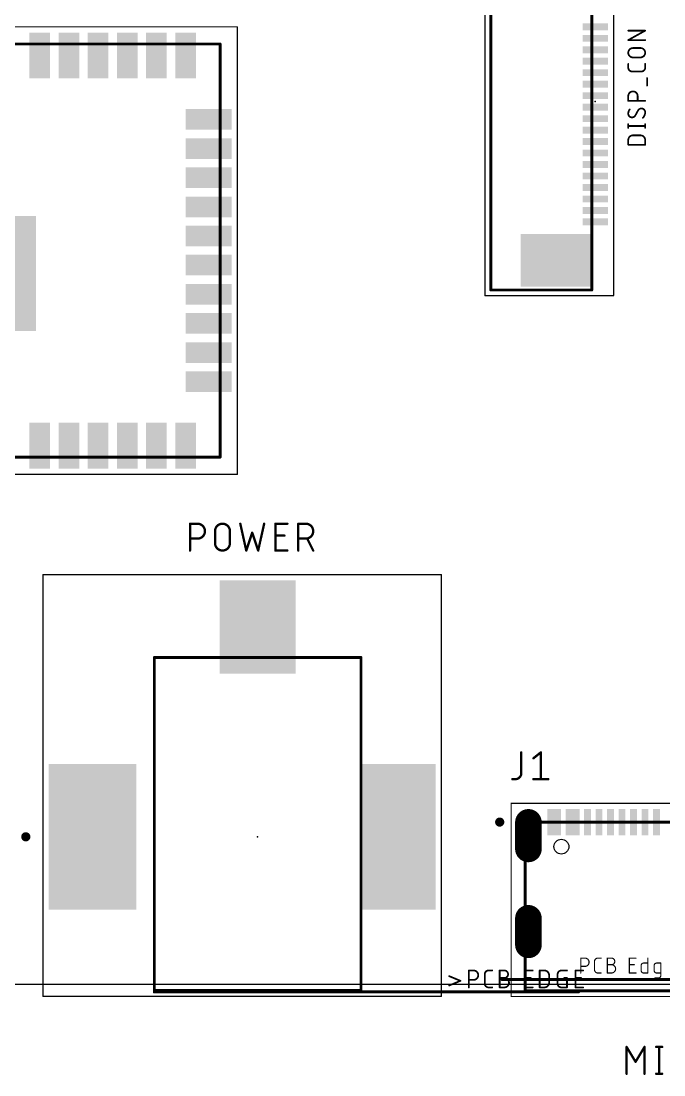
# Model space of a CAD drawing. Extents: x -68 to 70, y -45 to 46.
# Drawn here: x -49.41 to -21.43, y -42.02 to 3.9 of the extents above; entities that cross this region are included whole.
import ezdxf

# ---------------------------------------------------------------- set-up
doc = ezdxf.new("R2010")
doc.units = 0
for name, color, linetype in [('1', 12, 'CONTINUOUS'), ('17', 110, 'CONTINUOUS'), ('20', 31, 'CONTINUOUS'), ('21', 253, 'CONTINUOUS'), ('23', 53, 'CONTINUOUS'), ('25', 253, 'CONTINUOUS'), ('39', 12, 'CONTINUOUS'), ('51', 253, 'CONTINUOUS')]:
    doc.layers.add(name, color=color, linetype=linetype)

# ---------------------------------------------------------------- blocks, each defined once
blk = doc.blocks.new('RECT')
blk.add_solid([(-0.5, -0.5), (0.5, -0.5), (-0.5, 0.5), (0.5, 0.5)])
blk = doc.blocks.new('LONGP100')
at = {"const_width": 1}
blk.add_lwpolyline([(-0.5, 0), (0.5, 0)], dxfattribs=at)
at = {"const_width": 0.5}
for points in [[(-0.5, 0.25, 1), (-0.5, -0.25)], [(0.5, -0.25, 1), (0.5, 0.25)]]:
    blk.add_lwpolyline(points, format="xyb", dxfattribs=at)

msp = doc.modelspace()

# ---------------------------------------------------------------- linework, layer by layer
at = {"layer": '20'}
msp.add_line((-60.509, -38.054), (60.491, -38.054), dxfattribs=at)
msp.add_circle((-25.89, -32.07), 0.325, dxfattribs=at)
at = {"layer": '21'}
for points, const_width in [([(-47.3, -11), (-47.3, 11)], 0.001), ([(-44.8, 11), (-44.8, -11)], 0.001), ([(-28.966, 8.614), (-28.966, -7.816)], 0.127), ([(-40.75, 2.9), (-41.4, 2.9)], 0.127), ([(-40.75, 0.45), (-40.75, 2.9)], 0.127), ([(-28.966, -7.816), (-28.016, -7.816)], 0.127), ([(-44.8, -11), (-47.3, -11)], 0.001), ([(-40.75, -15.1), (-40.75, -12.65)], 0.127), ([(-41.4, -15.1), (-40.75, -15.1)], 0.127), ([(-43.615, -23.83), (-41.085, -23.83)], 0.127), ([(-43.615, -38.34), (-43.615, -23.83)], 0.127), ([(-37.145, -23.83), (-34.615, -23.83)], 0.127), ([(-34.615, -23.83), (-34.615, -28.145)], 0.127), ([(-27.47, -32.91), (-27.47, -34.55)], 0.127), ([(-34.615, -38.34), (-34.615, -35.135)], 0.127), ([(-27.47, -37.86), (-27.47, -37)], 0.127), ([(60.5, -38), (-60.5, -38)], 0.001), ([(-27.47, -37.86), (-18.53, -37.86)], 0.127), ([(-34.615, -38.34), (-43.615, -38.34)], 0.127)]:
    msp.add_lwpolyline(points, dxfattribs=dict(at, const_width=const_width))
for points, const_width in [([(-41.4, 2.9318, 1), (-41.4, 2.8683)], 0.0635), ([(-40.7182, 2.9, 1), (-40.7818, 2.9)], 0.0635), ([(-40.75, 2.8683, 1), (-40.75, 2.9318)], 0.0635), ([(-40.7818, 0.45, 1), (-40.7182, 0.45)], 0.0635), ([(-28.966, -7.7843, 1), (-28.966, -7.8478)], 0.0635), ([(-28.9977, -7.816, 1), (-28.9343, -7.816)], 0.0635), ([(-28.016, -7.8478, 1), (-28.016, -7.7843)], 0.0635), ([(-47.3003, -11, 1), (-47.2998, -11)], 0.0005), ([(-47.3, -10.9998, 1), (-47.3, -11.0002)], 0.0005), ([(-44.8003, -11, 1), (-44.7998, -11)], 0.0005), ([(-44.8, -11.0002, 1), (-44.8, -10.9998)], 0.0005), ([(-40.7182, -12.65, 1), (-40.7818, -12.65)], 0.0635), ([(-41.4, -15.0683, 1), (-41.4, -15.1318)], 0.0635), ([(-40.7818, -15.1, 1), (-40.7182, -15.1)], 0.0635), ([(-40.75, -15.1318, 1), (-40.75, -15.0683)], 0.0635), ([(-43.5832, -23.83, 1), (-43.6468, -23.83)], 0.0635), ([(-43.615, -23.7983, 1), (-43.615, -23.8618)], 0.0635), ([(-41.085, -23.8618, 1), (-41.085, -23.7983)], 0.0635), ([(-37.145, -23.7983, 1), (-37.145, -23.8618)], 0.0635), ([(-34.5832, -23.83, 1), (-34.6468, -23.83)], 0.0635), ([(-34.615, -23.8618, 1), (-34.615, -23.7983)], 0.0635), ([(-34.6468, -28.145, 1), (-34.5832, -28.145)], 0.0635), ([(-28.575, -31.1, 1), (-28.575, -30.9, 1), (-28.575, -31.1)], 0.2), ([(-49.21, -31.74, 1), (-49.21, -31.54, 1), (-49.21, -31.74)], 0.2), ([(-27.4383, -32.91, 1), (-27.5018, -32.91)], 0.0635), ([(-27.5018, -34.55, 1), (-27.4383, -34.55)], 0.0635), ([(-34.5832, -35.135, 1), (-34.6468, -35.135)], 0.0635), ([(-27.4383, -37, 1), (-27.5018, -37)], 0.0635), ([(-27.47, -37.8282, 1), (-27.47, -37.8918)], 0.0635), ([(-27.5018, -37.86, 1), (-27.4383, -37.86)], 0.0635), ([(-43.6468, -38.34, 1), (-43.5832, -38.34)], 0.0635), ([(-43.615, -38.3083, 1), (-43.615, -38.3718)], 0.0635), ([(-34.6468, -38.34, 1), (-34.5832, -38.34)], 0.0635), ([(-34.615, -38.3718, 1), (-34.615, -38.3083)], 0.0635)]:
    msp.add_lwpolyline(points, format="xyb", dxfattribs=dict(at, const_width=const_width))
at = {"layer": '23'}
for p in [(-24.416, 0.399), (-23, -31), (-39.115, -31.64)]:
    msp.add_point(p, dxfattribs=at)
at = {"layer": '25'}
for points, const_width in [([(-22.9779, 3.5, 1), (-22.9779, 3.4619)], 0.0381), ([(-22.232, 3.4642, 1), (-22.2506, 3.4976)], 0.0381), ([(-22.2413, 3.4619, 1), (-22.2413, 3.5)], 0.0381), ([(-22.9779, 3.0907, 1), (-22.9779, 3.0526)], 0.0381), ([(-22.9872, 3.0883, 1), (-22.9686, 3.055)], 0.0381), ([(-22.7733, 2.725, 1), (-22.7733, 2.3158)], 0.0762), ([(-22.7733, 2.744, 1), (-22.7733, 2.7059)], 0.0381), ([(-22.7733, 2.7059, 1), (-22.7733, 2.744)], 0.0381), ([(-22.4459, 2.3158, 1), (-22.4459, 2.725)], 0.0762), ([(-22.4459, 2.744, 1), (-22.4459, 2.7059)], 0.0381), ([(-22.4459, 2.7059, 1), (-22.4459, 2.744)], 0.0381), ([(-22.2413, 3.0526, 1), (-22.2413, 3.0907)], 0.0381), ([(-22.7733, 2.3348, 1), (-22.7733, 2.2967)], 0.0381), ([(-22.7733, 2.2967, 1), (-22.7733, 2.3348)], 0.0381), ([(-22.4459, 2.3348, 1), (-22.4459, 2.2967)], 0.0381), ([(-22.4459, 2.2967, 1), (-22.4459, 2.3348)], 0.0381), ([(-22.9589, 2.0312, 1), (-22.997, 2.0312)], 0.0381), ([(-22.9779, 1.8676, 0.4142), (-22.8142, 1.7039)], 0.0762), ([(-22.9588, 1.8676, 1), (-22.9969, 1.8676)], 0.0381), ([(-22.997, 1.8676, 1), (-22.9589, 1.8676)], 0.0381), ([(-22.405, 1.7039, 0.4142), (-22.2413, 1.8676)], 0.0762), ([(-22.2223, 2.0312, 1), (-22.2604, 2.0312)], 0.0381), ([(-22.2223, 1.8676, 1), (-22.2604, 1.8676)], 0.0381), ([(-22.2604, 1.8676, 1), (-22.2223, 1.8676)], 0.0381), ([(-22.8142, 1.7229, 1), (-22.8142, 1.6848)], 0.0381), ([(-22.8142, 1.6848, 1), (-22.8142, 1.7229)], 0.0381), ([(-22.405, 1.7229, 1), (-22.405, 1.6848)], 0.0381), ([(-22.405, 1.6848, 1), (-22.405, 1.7229)], 0.0381), ([(-22.1404, 1.4161, 1), (-22.1785, 1.4161)], 0.0381), ([(-22.1785, 1.0887, 1), (-22.1404, 1.0887)], 0.0381), ([(-22.5687, 0.6302, 1), (-22.9779, 0.6302)], 0.0762), ([(-22.9589, 0.6302, 1), (-22.997, 0.6302)], 0.0381), ([(-22.997, 0.6302, 1), (-22.9589, 0.6302)], 0.0381), ([(-22.9779, 0.4446, 1), (-22.9779, 0.4065)], 0.0381), ([(-22.5496, 0.6302, 1), (-22.5877, 0.6302)], 0.0381), ([(-22.5877, 0.6302, 1), (-22.5496, 0.6302)], 0.0381), ([(-22.2413, 0.4065, 1), (-22.2413, 0.4446)], 0.0381), ([(-22.997, 0.4256, 1), (-22.9589, 0.4256)], 0.0381), ([(-22.9165, 0.0506, 0.1623), (-22.9779, -0.1335)], 0.0762), ([(-22.9013, 0.0392, 1), (-22.9318, 0.062)], 0.0381), ([(-22.5877, 0.4256, 1), (-22.5496, 0.4256)], 0.0381), ([(-22.405, 0.0915, 0.2656), (-22.5482, 0.0097)], 0.0762), ([(-22.5646, 0.0194, 1), (-22.5318, 0)], 0.0381), ([(-22.5315, 0.0006, 1), (-22.5649, 0.0188)], 0.0381), ([(-22.405, 0.1106, 1), (-22.405, 0.0725)], 0.0381), ([(-22.2413, -0.0722, 0.4142), (-22.405, 0.0915)], 0.0762), ([(-22.405, 0.0725, 1), (-22.405, 0.1106)], 0.0381), ([(-22.9779, -0.1335, 0.4142), (-22.8142, -0.2972)], 0.0762), ([(-22.9589, -0.1335, 1), (-22.997, -0.1335)], 0.0381), ([(-22.9969, -0.1335, 1), (-22.9589, -0.1335)], 0.0381), ([(-22.8142, -0.2972, 0.2656), (-22.671, -0.2154)], 0.0762), ([(-22.8142, -0.2782, 1), (-22.8142, -0.3163)], 0.0381), ([(-22.8142, -0.3163, 1), (-22.8142, -0.2782)], 0.0381), ([(-22.6877, -0.2063, 1), (-22.6543, -0.2245)], 0.0381), ([(-22.6546, -0.2251, 1), (-22.6874, -0.2057)], 0.0381), ([(-22.3436, -0.3177, 0.2), (-22.2413, -0.0722)], 0.0762), ([(-22.357, -0.3042, 1), (-22.3302, -0.3312)], 0.0381), ([(-22.2223, -0.0722, 1), (-22.2603, -0.0722)], 0.0381), ([(-22.2603, -0.0722, 1), (-22.2222, -0.0722)], 0.0381), ([(-22.9589, -0.5921, 1), (-22.997, -0.5921)], 0.0381), ([(-22.9779, -0.6549, 1), (-22.9779, -0.693)], 0.0381), ([(-22.997, -0.7558, 1), (-22.9589, -0.7558)], 0.0381), ([(-22.2223, -0.5921, 1), (-22.2604, -0.5921)], 0.0381), ([(-22.2604, -0.7558, 1), (-22.2223, -0.7558)], 0.0381), ([(-22.2413, -0.693, 1), (-22.2413, -0.6549)], 0.0381), ([(-22.7733, -1.0789, 0.4142), (-22.9779, -1.2835)], 0.0762), ([(-22.9589, -1.2835, 1), (-22.997, -1.2835)], 0.0381), ([(-22.997, -1.2835, 1), (-22.9589, -1.2835)], 0.0381), ([(-22.7733, -1.0598, 1), (-22.7733, -1.0979)], 0.0381), ([(-22.7733, -1.0979, 1), (-22.7733, -1.0598)], 0.0381), ([(-22.2413, -1.2835, 0.4142), (-22.4459, -1.0789)], 0.0762), ([(-22.4459, -1.0598, 1), (-22.4459, -1.0979)], 0.0381), ([(-22.4459, -1.0979, 1), (-22.4459, -1.0598)], 0.0381), ([(-22.2223, -1.2835, 1), (-22.2604, -1.2835)], 0.0381), ([(-22.2603, -1.2835, 1), (-22.2222, -1.2835)], 0.0381), ([(-22.9779, -1.4691, 1), (-22.9779, -1.5072)], 0.0381), ([(-22.997, -1.4881, 1), (-22.9589, -1.4881)], 0.0381), ([(-22.2604, -1.4881, 1), (-22.2223, -1.4881)], 0.0381), ([(-22.2413, -1.5072, 1), (-22.2413, -1.4691)], 0.0381), ([(-42.0338, -18.0008, 1), (-42.0846, -18.0008)], 0.0508), ([(-42.0592, -17.9754, 1), (-42.0592, -18.0262)], 0.0508), ([(-41.7346, -18.6499, 1), (-41.7346, -18.0008)], 0.1016), ([(-41.7346, -17.9754, 1), (-41.7346, -18.0262)], 0.0508), ([(-41.7346, -18.0262, 1), (-41.7346, -17.9754)], 0.0508), ([(-40.3221, -18.3254, 1), (-40.9712, -18.3254)], 0.1016), ([(-40.9458, -18.3254, 1), (-40.9966, -18.3254)], 0.0508), ([(-40.9966, -18.3254, 1), (-40.9458, -18.3254)], 0.0508), ([(-40.2967, -18.3254, 1), (-40.3475, -18.3254)], 0.0508), ([(-40.3475, -18.3254, 1), (-40.2967, -18.3254)], 0.0508), ([(-39.8458, -17.9953, 1), (-39.8954, -18.0063)], 0.0508), ([(-39.3272, -18.3822, 1), (-39.3754, -18.3983)], 0.0508), ([(-39.3272, -18.3983, 1), (-39.3754, -18.3822)], 0.0508), ([(-38.8072, -18.0063, 1), (-38.8568, -17.9953)], 0.0508), ([(-38.3147, -18.0008, 1), (-38.3655, -18.0008)], 0.0508), ([(-38.3401, -17.9754, 1), (-38.3401, -18.0262)], 0.0508), ([(-37.8208, -18.0262, 1), (-37.8208, -17.9754)], 0.0508), ([(-37.319, -18.0008, 1), (-37.3698, -18.0008)], 0.0508), ([(-37.3444, -17.9754, 1), (-37.3444, -18.0262)], 0.0508), ([(-37.0198, -18.6499, 1), (-37.0198, -18.0008)], 0.1016), ([(-37.0198, -17.9754, 1), (-37.0198, -18.0262)], 0.0508), ([(-37.0198, -18.0262, 1), (-37.0198, -17.9754)], 0.0508), ([(-42.0592, -18.6245, 1), (-42.0592, -18.6753)], 0.0508), ([(-41.7346, -18.6245, 1), (-41.7346, -18.6753)], 0.0508), ([(-41.7346, -18.6753, 1), (-41.7346, -18.6245)], 0.0508), ([(-40.9712, -18.8446, 1), (-40.3221, -18.8446)], 0.1016), ([(-40.9458, -18.8446, 1), (-40.9966, -18.8446)], 0.0508), ([(-40.9966, -18.8446, 1), (-40.9458, -18.8446)], 0.0508), ([(-40.2967, -18.8446, 1), (-40.3475, -18.8446)], 0.0508), ([(-40.3475, -18.8446, 1), (-40.2967, -18.8446)], 0.0508), ([(-38.3401, -18.4947, 1), (-38.3401, -18.5455)], 0.0508), ([(-37.9506, -18.5455, 1), (-37.9506, -18.4947)], 0.0508), ([(-37.3444, -18.6245, 1), (-37.3444, -18.6753)], 0.0508), ([(-37.0198, -18.6245, 1), (-37.0198, -18.6753)], 0.0508), ([(-37.0198, -18.6753, 1), (-37.0198, -18.6245)], 0.0508), ([(-36.9322, -18.6386, 1), (-36.9776, -18.6613)], 0.0508), ([(-42.0846, -19.1692, 1), (-42.0338, -19.1692)], 0.0508), ([(-39.635, -19.1612, 1), (-39.5868, -19.1772)], 0.0508), ([(-39.6357, -19.1747, 1), (-39.5861, -19.1637)], 0.0508), ([(-39.1164, -19.1637, 1), (-39.0668, -19.1747)], 0.0508), ([(-39.1157, -19.1772, 1), (-39.0675, -19.1612)], 0.0508), ([(-38.3401, -19.1438, 1), (-38.3401, -19.1946)], 0.0508), ([(-38.3655, -19.1692, 1), (-38.3147, -19.1692)], 0.0508), ([(-37.8208, -19.1946, 1), (-37.8208, -19.1438)], 0.0508), ([(-37.3698, -19.1692, 1), (-37.319, -19.1692)], 0.0508), ([(-36.718, -19.1806, 1), (-36.6726, -19.1578)], 0.0508), ([(-27.6093, -27.9608, 1), (-27.6601, -27.9608)], 0.0508), ([(-26.7574, -27.9608, 1), (-26.8082, -27.9608)], 0.0508), ([(-26.767, -27.9806, 1), (-26.7987, -27.941)], 0.0508), ([(-27.1233, -28.2006, 1), (-27.0915, -28.2403)], 0.0508), ([(-27.8944, -29.1292, 0.4142), (-27.6347, -28.8696)], 0.1016), ([(-27.6093, -28.8696, 1), (-27.6601, -28.8696)], 0.0508), ([(-27.6601, -28.8696, 1), (-27.6093, -28.8696)], 0.0508), ([(-28.0242, -29.1038, 1), (-28.0242, -29.1546)], 0.0508), ([(-27.8944, -29.1038, 1), (-27.8944, -29.1546)], 0.0508), ([(-27.8944, -29.1546, 1), (-27.8944, -29.1038)], 0.0508), ([(-27.1074, -29.1038, 1), (-27.1074, -29.1546)], 0.0508), ([(-26.8082, -29.1292, 1), (-26.7574, -29.1292)], 0.0508), ([(-26.4583, -29.1546, 1), (-26.4583, -29.1038)], 0.0508), ([(-23.0278, -40.7828, 1), (-23.0714, -40.8089)], 0.0508), ([(-23.0242, -40.7959, 1), (-23.075, -40.7959)], 0.0508), ([(-22.2453, -40.7959, 1), (-22.2961, -40.7959)], 0.0508), ([(-22.2489, -40.8089, 1), (-22.2925, -40.7828)], 0.0508), ([(-21.7613, -40.7705, 1), (-21.7613, -40.8213)], 0.0508), ([(-21.606, -40.7959, 1), (-21.6568, -40.7959)], 0.0508), ([(-21.5016, -40.8213, 1), (-21.5016, -40.7705)], 0.0508), ([(-22.6819, -41.4319, 1), (-22.6384, -41.4581)], 0.0508), ([(-22.6819, -41.4581, 1), (-22.6384, -41.4319)], 0.0508), ([(-23.075, -41.9643, 1), (-23.0242, -41.9643)], 0.0508), ([(-22.2961, -41.9643, 1), (-22.2453, -41.9643)], 0.0508), ([(-21.7613, -41.9389, 1), (-21.7613, -41.9897)], 0.0508), ([(-21.6568, -41.9643, 1), (-21.606, -41.9643)], 0.0508), ([(-21.5016, -41.9897, 1), (-21.5016, -41.9389)], 0.0508)]:
    msp.add_lwpolyline(points, format="xyb", dxfattribs=dict(at, const_width=const_width))
for points, const_width in [([(-22.9779, 3.0717), (-22.2413, 3.4809)], 0.0762), ([(-22.2413, 3.4809), (-22.9779, 3.4809)], 0.0762), ([(-22.2413, 3.0717), (-22.9779, 3.0717)], 0.0762), ([(-22.7733, 2.725), (-22.4459, 2.725)], 0.0762), ([(-22.4459, 2.3158), (-22.7733, 2.3158)], 0.0762), ([(-22.9779, 1.8676), (-22.9779, 2.0312)], 0.0762), ([(-22.2413, 2.0312), (-22.2413, 1.8676)], 0.0762), ([(-22.405, 1.7039), (-22.8142, 1.7039)], 0.0762), ([(-22.1595, 1.0887), (-22.1595, 1.4161)], 0.0762), ([(-22.9779, 0.4256), (-22.9779, 0.6302)], 0.0762), ([(-22.2413, 0.4256), (-22.9779, 0.4256)], 0.0762), ([(-22.5687, 0.6302), (-22.5687, 0.4256)], 0.0762), ([(-22.5482, 0.0097), (-22.671, -0.2154)], 0.0762), ([(-22.9779, -0.7558), (-22.9779, -0.5921)], 0.0762), ([(-22.9779, -0.6739), (-22.2413, -0.6739)], 0.0762), ([(-22.2413, -0.7558), (-22.2413, -0.5921)], 0.0762), ([(-22.9779, -1.4881), (-22.9779, -1.2835)], 0.0762), ([(-22.7733, -1.0789), (-22.4459, -1.0789)], 0.0762), ([(-22.2413, -1.2835), (-22.2413, -1.4881)], 0.0762), ([(-22.2413, -1.4881), (-22.9779, -1.4881)], 0.0762), ([(-42.0592, -19.1692), (-42.0592, -18.0008)], 0.1016), ([(-42.0592, -18.0008), (-41.7346, -18.0008)], 0.1016), ([(-40.9712, -18.8446), (-40.9712, -18.3254)], 0.1016), ([(-40.3221, -18.3254), (-40.3221, -18.8446)], 0.1016), ([(-39.8706, -18.0008), (-39.6109, -19.1692)], 0.1016), ([(-39.6109, -19.1692), (-39.3513, -18.3903)], 0.1016), ([(-39.3513, -18.3903), (-39.0916, -19.1692)], 0.1016), ([(-39.0916, -19.1692), (-38.832, -18.0008)], 0.1016), ([(-38.3401, -19.1692), (-38.3401, -18.0008)], 0.1016), ([(-38.3401, -18.0008), (-37.8208, -18.0008)], 0.1016), ([(-37.3444, -19.1692), (-37.3444, -18.0008)], 0.1016), ([(-37.3444, -18.0008), (-37.0198, -18.0008)], 0.1016), ([(-41.7346, -18.6499), (-42.0592, -18.6499)], 0.1016), ([(-38.3401, -18.5201), (-37.9506, -18.5201)], 0.1016), ([(-37.0198, -18.6499), (-37.3444, -18.6499)], 0.1016), ([(-36.6953, -19.1692), (-36.9549, -18.6499)], 0.1016), ([(-37.8208, -19.1692), (-38.3401, -19.1692)], 0.1016), ([(-27.6347, -27.9608), (-27.6347, -28.8696)], 0.1016), ([(-27.1074, -28.2204), (-26.7828, -27.9608)], 0.1016), ([(-26.7828, -27.9608), (-26.7828, -29.1292)], 0.1016), ([(-27.8944, -29.1292), (-28.0242, -29.1292)], 0.1016), ([(-27.1074, -29.1292), (-26.4583, -29.1292)], 0.1016), ([(-23.0496, -41.9643), (-23.0496, -40.7959)], 0.1016), ([(-23.0496, -40.7959), (-22.6601, -41.445)], 0.1016), ([(-22.6601, -41.445), (-22.2707, -40.7959)], 0.1016), ([(-22.2707, -40.7959), (-22.2707, -41.9643)], 0.1016), ([(-21.7613, -40.7959), (-21.5016, -40.7959)], 0.1016), ([(-21.6314, -40.7959), (-21.6314, -41.9643)], 0.1016), ([(-21.7613, -41.9643), (-21.5016, -41.9643)], 0.1016)]:
    msp.add_lwpolyline(points, dxfattribs=dict(at, const_width=const_width))
at = {"layer": '39', "const_width": 0.05}
for points in [[(-29.216, 8.864), (-29.216, -8.066)], [(-23.616, -8.066), (-23.616, 8.864)], [(-59.5, 3.65), (-40, 3.65)], [(-40, 3.65), (-40, -15.85)], [(-29.216, -8.066), (-23.616, -8.066)], [(-40, -15.85), (-59.5, -15.85)], [(-48.46, -20.22), (-48.46, -38.59)], [(-31.115, -20.22), (-48.46, -20.22)], [(-31.115, -38.59), (-31.115, -20.22)], [(-28.075, -30.18), (-28.075, -38.6)], [(-17.925, -30.18), (-28.075, -30.18)], [(-48.46, -38.59), (-31.115, -38.59)], [(-28.075, -38.6), (-17.925, -38.6)]]:
    msp.add_lwpolyline(points, dxfattribs=at)
at = {"layer": '39', "const_width": 0.025}
for points in [[(-39.9875, 3.65, 1), (-40.0125, 3.65)], [(-40, 3.6375, 1), (-40, 3.6625)], [(-29.216, -8.0535, 1), (-29.216, -8.0785)], [(-29.2285, -8.066, 1), (-29.2035, -8.066)], [(-23.6285, -8.066, 1), (-23.6035, -8.066)], [(-23.616, -8.0785, 1), (-23.616, -8.0535)], [(-40.0125, -15.85, 1), (-39.9875, -15.85)], [(-40, -15.8625, 1), (-40, -15.8375)], [(-48.4475, -20.22, 1), (-48.4725, -20.22)], [(-48.46, -20.2075, 1), (-48.46, -20.2325)], [(-31.1025, -20.22, 1), (-31.1275, -20.22)], [(-31.115, -20.2325, 1), (-31.115, -20.2075)], [(-28.0625, -30.18, 1), (-28.0875, -30.18)], [(-28.075, -30.1675, 1), (-28.075, -30.1925)], [(-48.46, -38.5775, 1), (-48.46, -38.6025)], [(-31.115, -38.6025, 1), (-31.115, -38.5775)], [(-48.4725, -38.59, 1), (-48.4475, -38.59)], [(-31.1275, -38.59, 1), (-31.1025, -38.59)], [(-28.075, -38.5875, 1), (-28.075, -38.6125)], [(-28.0875, -38.6, 1), (-28.0625, -38.6)]]:
    msp.add_lwpolyline(points, format="xyb", dxfattribs=at)
at = {"layer": '51'}
for points, const_width in [([(-28.966, 8.614), (-28.966, -7.816)], 0.127), ([(-24.566, -7.816), (-24.566, 8.614)], 0.127), ([(-59.95, 2.9), (-40.75, 2.9)], 0.127), ([(-40.75, 2.9), (-40.75, -15.1)], 0.127), ([(-28.966, -7.816), (-24.566, -7.816)], 0.127), ([(-40.75, -15.1), (-59.95, -15.1)], 0.127), ([(-43.615, -23.83), (-34.615, -23.83)], 0.127), ([(-43.615, -38.34), (-43.615, -23.83)], 0.127), ([(-34.615, -23.83), (-34.615, -38.34)], 0.127), ([(-27.47, -31), (-27.47, -38.35)], 0.127), ([(-18.53, -31), (-27.47, -31)], 0.127), ([(-25.0446, -37.5746), (-25.0446, -36.9254)], 0.0508), ([(-25.0446, -36.9254), (-24.8643, -36.9254)], 0.0508), ([(-24.4462, -37.4303), (-24.4462, -37.0697)], 0.0508), ([(-24.302, -36.9254), (-24.1577, -36.9254)], 0.0508), ([(-23.8896, -37.5746), (-23.8896, -36.9254)], 0.0508), ([(-23.8896, -36.9254), (-23.7093, -36.9254)], 0.0508), ([(-23.8896, -37.2139), (-23.7093, -37.2139)], 0.0508), ([(-22.9313, -37.5746), (-22.9313, -36.9254)], 0.0508), ([(-22.9313, -36.9254), (-22.6428, -36.9254)], 0.0508), ([(-22.9313, -37.2139), (-22.7149, -37.2139)], 0.0508), ([(-22.3083, -37.1418), (-22.128, -37.1418)], 0.0508), ([(-22.128, -36.9254), (-22.128, -37.5746)], 0.0508), ([(-21.7413, -37.1418), (-21.561, -37.1418)], 0.0508), ([(-21.561, -37.1418), (-21.561, -37.6828)], 0.0508), ([(-29.9195, -38.2019), (-29.9195, -37.4653)], 0.0762), ([(-29.9195, -37.4653), (-29.7149, -37.4653)], 0.0762), ([(-29.2265, -38.0382), (-29.2265, -37.629)], 0.0762), ([(-29.0628, -37.4653), (-28.8991, -37.4653)], 0.0762), ([(-28.5784, -38.2019), (-28.5784, -37.4653)], 0.0762), ([(-28.5784, -37.4653), (-28.3738, -37.4653)], 0.0762), ([(-27.467, -38.2019), (-27.467, -37.4653)], 0.0762), ([(-27.467, -37.4653), (-27.1396, -37.4653)], 0.0762), ([(-26.8346, -38.2019), (-26.8346, -37.4653)], 0.0762), ([(-26.8346, -37.4653), (-26.6299, -37.4653)], 0.0762), ([(-26.4253, -37.6699), (-26.4253, -37.9973)], 0.0762), ([(-26.0543, -38.0382), (-26.0543, -37.629)], 0.0762), ([(-25.8906, -37.4653), (-25.645, -37.4653)], 0.0762), ([(-25.2724, -38.2019), (-25.2724, -37.4653)], 0.0762), ([(-25.2724, -37.4653), (-24.945, -37.4653)], 0.0762), ([(-24.8643, -37.2861), (-25.0446, -37.2861)], 0.0508), ([(-24.1577, -37.5746), (-24.302, -37.5746)], 0.0508), ([(-23.7093, -37.5746), (-23.8896, -37.5746)], 0.0508), ([(-22.6428, -37.5746), (-22.9313, -37.5746)], 0.0508), ([(-22.4165, -37.4664), (-22.4165, -37.25)], 0.0508), ([(-22.128, -37.5746), (-22.3083, -37.5746)], 0.0508), ([(-21.8495, -37.4664), (-21.8495, -37.25)], 0.0508), ([(-21.561, -37.5746), (-21.7413, -37.5746)], 0.0508), ([(-30.7769, -37.7108), (-30.2858, -37.9154)], 0.0762), ([(-30.2858, -37.9154), (-30.7769, -38.1201)], 0.0762), ([(-29.7149, -37.8745), (-29.9195, -37.8745)], 0.0762), ([(-28.5784, -37.7927), (-28.3738, -37.7927)], 0.0762), ([(-28.47, -37.86), (-17.53, -37.86)], 0.127), ([(-27.467, -37.7927), (-27.2214, -37.7927)], 0.0762), ([(-25.7678, -37.7927), (-25.645, -37.7927)], 0.0762), ([(-25.645, -37.7927), (-25.645, -38.2019)], 0.0762), ([(-25.2724, -37.7927), (-25.0269, -37.7927)], 0.0762), ([(-21.6692, -37.791), (-21.8135, -37.791)], 0.0508), ([(-34.615, -38.34), (-43.615, -38.34)], 0.127), ([(-25.145, -38.4), (-43.615, -38.4)], 0.127), ([(-28.8991, -38.2019), (-29.0628, -38.2019)], 0.0762), ([(-28.3738, -38.2019), (-28.5784, -38.2019)], 0.0762), ([(-27.47, -38.35), (-18.53, -38.35)], 0.127), ([(-27.1396, -38.2019), (-27.467, -38.2019)], 0.0762), ([(-26.6299, -38.2019), (-26.8346, -38.2019)], 0.0762), ([(-25.645, -38.2019), (-25.8906, -38.2019)], 0.0762), ([(-24.945, -38.2019), (-25.2724, -38.2019)], 0.0762)]:
    msp.add_lwpolyline(points, dxfattribs=dict(at, const_width=const_width))
for points, const_width in [([(-40.7182, 2.9, 1), (-40.7818, 2.9)], 0.0635), ([(-40.75, 2.8683, 1), (-40.75, 2.9318)], 0.0635), ([(-28.966, -7.7843, 1), (-28.966, -7.8478)], 0.0635), ([(-28.9977, -7.816, 1), (-28.9343, -7.816)], 0.0635), ([(-24.5978, -7.816, 1), (-24.5343, -7.816)], 0.0635), ([(-24.566, -7.8478, 1), (-24.566, -7.7843)], 0.0635), ([(-40.7818, -15.1, 1), (-40.7182, -15.1)], 0.0635), ([(-40.75, -15.1318, 1), (-40.75, -15.0683)], 0.0635), ([(-43.5832, -23.83, 1), (-43.6468, -23.83)], 0.0635), ([(-43.615, -23.7983, 1), (-43.615, -23.8618)], 0.0635), ([(-34.5832, -23.83, 1), (-34.6468, -23.83)], 0.0635), ([(-34.615, -23.8618, 1), (-34.615, -23.7983)], 0.0635), ([(-28.575, -31.1, 1), (-28.575, -30.9, 1), (-28.575, -31.1)], 0.2), ([(-27.4383, -31, 1), (-27.5018, -31)], 0.0635), ([(-27.47, -30.9683, 1), (-27.47, -31.0317)], 0.0635), ([(-49.21, -31.74, 1), (-49.21, -31.54, 1), (-49.21, -31.74)], 0.2), ([(-25.0319, -36.9254, 1), (-25.0573, -36.9254)], 0.0254), ([(-25.0446, -36.9127, 1), (-25.0446, -36.9381)], 0.0254), ([(-24.8643, -37.2861, 1), (-24.8643, -36.9254)], 0.0508), ([(-24.8643, -36.9127, 1), (-24.8643, -36.9381)], 0.0254), ([(-24.8643, -36.9381, 1), (-24.8643, -36.9127)], 0.0254), ([(-24.302, -36.9254, 0.4142), (-24.4462, -37.0697)], 0.0508), ([(-24.4335, -37.0697, 1), (-24.4589, -37.0697)], 0.0254), ([(-24.4589, -37.0697, 1), (-24.4335, -37.0697)], 0.0254), ([(-24.302, -36.9127, 1), (-24.302, -36.9381)], 0.0254), ([(-24.302, -36.9381, 1), (-24.302, -36.9127)], 0.0254), ([(-24.1577, -36.9381, 1), (-24.1577, -36.9127)], 0.0254), ([(-23.8769, -36.9254, 1), (-23.9023, -36.9254)], 0.0254), ([(-23.8896, -36.9127, 1), (-23.8896, -36.9381)], 0.0254), ([(-23.8896, -37.2012, 1), (-23.8896, -37.2266)], 0.0254), ([(-23.7093, -37.2139, 1), (-23.7093, -36.9254)], 0.0508), ([(-23.7093, -36.9127, 1), (-23.7093, -36.9381)], 0.0254), ([(-23.7093, -37.5746, 1), (-23.7093, -37.2139)], 0.0508), ([(-23.7093, -37.2012, 1), (-23.7093, -37.2266)], 0.0254), ([(-23.7093, -37.2012, 1), (-23.7093, -37.2266)], 0.0254), ([(-23.7093, -36.9381, 1), (-23.7093, -36.9127)], 0.0254), ([(-23.7093, -37.2266, 1), (-23.7093, -37.2012)], 0.0254), ([(-22.9186, -36.9254, 1), (-22.944, -36.9254)], 0.0254), ([(-22.9313, -36.9127, 1), (-22.9313, -36.9381)], 0.0254), ([(-22.9313, -37.2012, 1), (-22.9313, -37.2266)], 0.0254), ([(-22.7149, -37.2266, 1), (-22.7149, -37.2012)], 0.0254), ([(-22.6428, -36.9381, 1), (-22.6428, -36.9127)], 0.0254), ([(-22.3083, -37.1418, 0.4142), (-22.4165, -37.25)], 0.0508), ([(-22.3083, -37.1291, 1), (-22.3083, -37.1545)], 0.0254), ([(-22.3083, -37.1545, 1), (-22.3083, -37.1291)], 0.0254), ([(-22.1153, -36.9254, 1), (-22.1407, -36.9254)], 0.0254), ([(-22.128, -37.1545, 1), (-22.128, -37.1291)], 0.0254), ([(-21.7413, -37.1418, 0.4142), (-21.8495, -37.25)], 0.0508), ([(-21.7413, -37.1291, 1), (-21.7413, -37.1545)], 0.0254), ([(-21.7413, -37.1545, 1), (-21.7413, -37.1291)], 0.0254), ([(-21.5483, -37.1418, 1), (-21.5737, -37.1418)], 0.0254), ([(-21.561, -37.1545, 1), (-21.561, -37.1291)], 0.0254), ([(-29.9005, -37.4653, 1), (-29.9386, -37.4653)], 0.0381), ([(-29.9195, -37.4462, 1), (-29.9195, -37.4843)], 0.0381), ([(-29.7149, -37.4462, 1), (-29.7149, -37.4843)], 0.0381), ([(-29.7149, -37.8745, 1), (-29.7149, -37.4653)], 0.0762), ([(-29.7149, -37.4843, 1), (-29.7149, -37.4462)], 0.0381), ([(-29.0628, -37.4653, 0.4142), (-29.2265, -37.629)], 0.0762), ([(-29.2074, -37.629, 1), (-29.2455, -37.629)], 0.0381), ([(-29.2455, -37.629, 1), (-29.2074, -37.629)], 0.0381), ([(-29.0628, -37.4462, 1), (-29.0628, -37.4843)], 0.0381), ([(-29.0628, -37.4843, 1), (-29.0628, -37.4462)], 0.0381), ([(-28.8991, -37.4843, 1), (-28.8991, -37.4462)], 0.0381), ([(-28.5594, -37.4653, 1), (-28.5975, -37.4653)], 0.0381), ([(-28.5784, -37.4462, 1), (-28.5784, -37.4843)], 0.0381), ([(-28.3738, -37.4462, 1), (-28.3738, -37.4843)], 0.0381), ([(-28.3738, -37.7927, 1), (-28.3738, -37.4653)], 0.0762), ([(-28.3738, -37.4843, 1), (-28.3738, -37.4462)], 0.0381), ([(-27.467, -37.4462, 1), (-27.467, -37.4843)], 0.0381), ([(-27.4479, -37.4653, 1), (-27.486, -37.4653)], 0.0381), ([(-27.1396, -37.4843, 1), (-27.1396, -37.4462)], 0.0381), ([(-26.8346, -37.4462, 1), (-26.8346, -37.4843)], 0.0381), ([(-26.8155, -37.4653, 1), (-26.8536, -37.4653)], 0.0381), ([(-26.6299, -37.4462, 1), (-26.6299, -37.4843)], 0.0381), ([(-26.4253, -37.6699, 0.4142), (-26.6299, -37.4653)], 0.0762), ([(-26.6299, -37.4843, 1), (-26.6299, -37.4462)], 0.0381), ([(-26.4063, -37.6699, 1), (-26.4444, -37.6699)], 0.0381), ([(-25.8906, -37.4653, 0.4142), (-26.0543, -37.629)], 0.0762), ([(-26.0352, -37.629, 1), (-26.0733, -37.629)], 0.0381), ([(-26.0733, -37.629, 1), (-26.0352, -37.629)], 0.0381), ([(-25.8906, -37.4462, 1), (-25.8906, -37.4843)], 0.0381), ([(-25.8906, -37.4843, 1), (-25.8906, -37.4462)], 0.0381), ([(-25.645, -37.4843, 1), (-25.645, -37.4462)], 0.0381), ([(-25.2724, -37.4462, 1), (-25.2724, -37.4843)], 0.0381), ([(-25.2534, -37.4653, 1), (-25.2915, -37.4653)], 0.0381), ([(-25.0446, -37.2734, 1), (-25.0446, -37.2988)], 0.0254), ([(-25.0573, -37.5746, 1), (-25.0319, -37.5746)], 0.0254), ([(-24.945, -37.4843, 1), (-24.945, -37.4462)], 0.0381), ([(-24.8643, -37.2734, 1), (-24.8643, -37.2988)], 0.0254), ([(-24.8643, -37.2988, 1), (-24.8643, -37.2734)], 0.0254), ([(-24.4462, -37.4303, 0.4142), (-24.302, -37.5746)], 0.0508), ([(-24.4335, -37.4303, 1), (-24.4589, -37.4303)], 0.0254), ([(-24.4589, -37.4303, 1), (-24.4335, -37.4303)], 0.0254), ([(-24.302, -37.5619, 1), (-24.302, -37.5873)], 0.0254), ([(-24.302, -37.5873, 1), (-24.302, -37.5619)], 0.0254), ([(-24.1577, -37.5873, 1), (-24.1577, -37.5619)], 0.0254), ([(-23.8896, -37.5619, 1), (-23.8896, -37.5873)], 0.0254), ([(-23.9023, -37.5746, 1), (-23.8769, -37.5746)], 0.0254), ([(-23.7093, -37.5619, 1), (-23.7093, -37.5873)], 0.0254), ([(-23.7093, -37.5873, 1), (-23.7093, -37.5619)], 0.0254), ([(-22.9313, -37.5619, 1), (-22.9313, -37.5873)], 0.0254), ([(-22.944, -37.5746, 1), (-22.9186, -37.5746)], 0.0254), ([(-22.6428, -37.5873, 1), (-22.6428, -37.5619)], 0.0254), ([(-22.4038, -37.25, 1), (-22.4292, -37.25)], 0.0254), ([(-22.4292, -37.25, 1), (-22.4038, -37.25)], 0.0254), ([(-22.4165, -37.4664, 0.4142), (-22.3083, -37.5746)], 0.0508), ([(-22.4038, -37.4664, 1), (-22.4292, -37.4664)], 0.0254), ([(-22.4292, -37.4664, 1), (-22.4038, -37.4664)], 0.0254), ([(-22.3083, -37.5619, 1), (-22.3083, -37.5873)], 0.0254), ([(-22.3083, -37.5873, 1), (-22.3083, -37.5619)], 0.0254), ([(-22.1407, -37.5746, 1), (-22.1153, -37.5746)], 0.0254), ([(-22.128, -37.5873, 1), (-22.128, -37.5619)], 0.0254), ([(-21.8368, -37.25, 1), (-21.8622, -37.25)], 0.0254), ([(-21.8622, -37.25, 1), (-21.8368, -37.25)], 0.0254), ([(-21.8495, -37.4664, 0.4142), (-21.7413, -37.5746)], 0.0508), ([(-21.8368, -37.4664, 1), (-21.8622, -37.4664)], 0.0254), ([(-21.8622, -37.4664, 1), (-21.8368, -37.4664)], 0.0254), ([(-21.7413, -37.5619, 1), (-21.7413, -37.5873)], 0.0254), ([(-21.7413, -37.5873, 1), (-21.7413, -37.5619)], 0.0254), ([(-21.561, -37.5873, 1), (-21.561, -37.5619)], 0.0254), ([(-30.7696, -37.6932, 1), (-30.7842, -37.7284)], 0.0381), ([(-30.7842, -38.1025, 1), (-30.7696, -38.1376)], 0.0381), ([(-30.2785, -37.933, 1), (-30.2932, -37.8979)], 0.0381), ([(-30.2932, -37.933, 1), (-30.2785, -37.8979)], 0.0381), ([(-29.9195, -37.8555, 1), (-29.9195, -37.8936)], 0.0381), ([(-29.7149, -37.8555, 1), (-29.7149, -37.8936)], 0.0381), ([(-29.7149, -37.8936, 1), (-29.7149, -37.8555)], 0.0381), ([(-29.2265, -38.0382, 0.4142), (-29.0628, -38.2019)], 0.0762), ([(-29.2074, -38.0382, 1), (-29.2455, -38.0382)], 0.0381), ([(-29.2455, -38.0382, 1), (-29.2074, -38.0382)], 0.0381), ([(-28.5784, -37.7736, 1), (-28.5784, -37.8117)], 0.0381), ([(-28.47, -37.8282, 1), (-28.47, -37.8918)], 0.0635), ([(-28.3738, -38.2019, 1), (-28.3738, -37.7927)], 0.0762), ([(-28.3738, -37.7736, 1), (-28.3738, -37.8117)], 0.0381), ([(-28.3738, -37.7736, 1), (-28.3738, -37.8117)], 0.0381), ([(-28.3738, -37.8117, 1), (-28.3738, -37.7736)], 0.0381), ([(-27.467, -37.7736, 1), (-27.467, -37.8117)], 0.0381), ([(-27.2214, -37.8117, 1), (-27.2214, -37.7736)], 0.0381), ([(-26.6299, -38.2019, 0.4142), (-26.4253, -37.9973)], 0.0762), ([(-26.4444, -37.6699, 1), (-26.4063, -37.6699)], 0.0381), ([(-26.4063, -37.9973, 1), (-26.4444, -37.9973)], 0.0381), ([(-26.4444, -37.9973, 1), (-26.4063, -37.9973)], 0.0381), ([(-26.0543, -38.0382, 0.4142), (-25.8906, -38.2019)], 0.0762), ([(-26.0352, -38.0382, 1), (-26.0733, -38.0382)], 0.0381), ([(-26.0733, -38.0382, 1), (-26.0352, -38.0382)], 0.0381), ([(-25.7678, -37.7736, 1), (-25.7678, -37.8117)], 0.0381), ([(-25.626, -37.7927, 1), (-25.6641, -37.7927)], 0.0381), ([(-25.645, -37.8117, 1), (-25.645, -37.7736)], 0.0381), ([(-25.2724, -37.7736, 1), (-25.2724, -37.8117)], 0.0381), ([(-25.0269, -37.8117, 1), (-25.0269, -37.7736)], 0.0381), ([(-21.8135, -37.7783, 1), (-21.8135, -37.8037)], 0.0254), ([(-21.6692, -37.791, 0.4142), (-21.561, -37.6828)], 0.0508), ([(-21.6692, -37.7783, 1), (-21.6692, -37.8037)], 0.0254), ([(-21.6692, -37.8037, 1), (-21.6692, -37.7783)], 0.0254), ([(-21.5483, -37.6828, 1), (-21.5737, -37.6828)], 0.0254), ([(-21.5737, -37.6828, 1), (-21.5483, -37.6828)], 0.0254), ([(-43.6468, -38.34, 1), (-43.5832, -38.34)], 0.0635), ([(-43.615, -38.3682, 1), (-43.615, -38.4318)], 0.0635), ([(-43.615, -38.3083, 1), (-43.615, -38.3718)], 0.0635), ([(-34.6468, -38.34, 1), (-34.5832, -38.34)], 0.0635), ([(-34.615, -38.3718, 1), (-34.615, -38.3083)], 0.0635), ([(-29.9386, -38.2019, 1), (-29.9005, -38.2019)], 0.0381), ([(-29.0628, -38.1829, 1), (-29.0628, -38.221)], 0.0381), ([(-29.0628, -38.221, 1), (-29.0628, -38.1829)], 0.0381), ([(-28.8991, -38.221, 1), (-28.8991, -38.1829)], 0.0381), ([(-28.5975, -38.2019, 1), (-28.5594, -38.2019)], 0.0381), ([(-28.5784, -38.1829, 1), (-28.5784, -38.221)], 0.0381), ([(-28.3738, -38.1828, 1), (-28.3738, -38.2209)], 0.0381), ([(-28.3738, -38.221, 1), (-28.3738, -38.1829)], 0.0381), ([(-27.47, -38.3182, 1), (-27.47, -38.3818)], 0.0635), ([(-27.5018, -38.35, 1), (-27.4383, -38.35)], 0.0635), ([(-27.467, -38.1829, 1), (-27.467, -38.221)], 0.0381), ([(-27.486, -38.2019, 1), (-27.4479, -38.2019)], 0.0381), ([(-27.1396, -38.221, 1), (-27.1396, -38.1829)], 0.0381), ([(-26.8346, -38.1829, 1), (-26.8346, -38.221)], 0.0381), ([(-26.8536, -38.2019, 1), (-26.8155, -38.2019)], 0.0381), ([(-26.6299, -38.1829, 1), (-26.6299, -38.2209)], 0.0381), ([(-26.6299, -38.221, 1), (-26.6299, -38.1829)], 0.0381), ([(-25.8906, -38.1829, 1), (-25.8906, -38.221)], 0.0381), ([(-25.8906, -38.221, 1), (-25.8906, -38.1829)], 0.0381), ([(-25.6641, -38.2019, 1), (-25.626, -38.2019)], 0.0381), ([(-25.645, -38.221, 1), (-25.645, -38.1829)], 0.0381), ([(-25.2724, -38.1829, 1), (-25.2724, -38.221)], 0.0381), ([(-25.2915, -38.2019, 1), (-25.2534, -38.2019)], 0.0381), ([(-25.145, -38.4318, 1), (-25.145, -38.3682)], 0.0635), ([(-24.945, -38.221, 1), (-24.945, -38.1829)], 0.0381)]:
    msp.add_lwpolyline(points, format="xyb", dxfattribs=dict(at, const_width=const_width))

# ---------------------------------------------------------------- block references
at = {"layer": '1'}
for p, xscale, yscale, rotation in [((-24.416, 3.649), 1.1, 0.3, 180), ((-48.6, 2.4), 2, 0.9, 90), ((-47.33, 2.4), 2, 0.9, 90), ((-46.06, 2.4), 2, 0.9, 90), ((-44.79, 2.4), 2, 0.9, 90), ((-43.52, 2.4), 2, 0.9, 90), ((-42.25, 2.4), 2, 0.9, 90), ((-24.416, 3.149), 1.1, 0.3, 180), ((-24.416, 2.649), 1.1, 0.3, 180), ((-24.416, 2.149), 1.1, 0.3, 180), ((-24.416, 1.649), 1.1, 0.3, 180), ((-24.416, 1.149), 1.1, 0.3, 180), ((-24.416, 0.649), 1.1, 0.3, 180), ((-41.25, -0.385), 0.9, 2, 90), ((-24.416, 0.149), 1.1, 0.3, 180), ((-24.416, -0.351), 1.1, 0.3, 180), ((-24.416, -0.851), 1.1, 0.3, 180), ((-41.25, -1.655), 0.9, 2, 90), ((-24.416, -1.351), 1.1, 0.3, 180), ((-24.416, -1.851), 1.1, 0.3, 180), ((-24.416, -2.351), 1.1, 0.3, 180), ((-41.25, -2.925), 0.9, 2, 90), ((-24.416, -2.851), 1.1, 0.3, 180), ((-24.416, -3.351), 1.1, 0.3, 180), ((-41.25, -4.195), 0.9, 2, 90), ((-24.416, -3.851), 1.1, 0.3, 180), ((-24.416, -4.351), 1.1, 0.3, 180), ((-51.26, -7.1), 5, 5, 90), ((-41.25, -5.465), 0.9, 2, 90), ((-24.416, -4.851), 1.1, 0.3, 180), ((-41.25, -6.735), 0.9, 2, 90), ((-41.25, -8.005), 0.9, 2, 90), ((-41.25, -9.275), 0.9, 2, 90), ((-41.25, -10.545), 0.9, 2, 90), ((-41.25, -11.815), 0.9, 2, 90), ((-48.6, -14.6), 2, 0.9, 90), ((-47.33, -14.6), 2, 0.9, 90), ((-46.06, -14.6), 2, 0.9, 90), ((-44.79, -14.6), 2, 0.9, 90), ((-43.52, -14.6), 2, 0.9, 90), ((-42.25, -14.6), 2, 0.9, 90)]:
    msp.add_blockref('RECT', p, dxfattribs=dict(at, xscale=xscale, yscale=yscale, rotation=rotation))
for p, xscale, yscale in [((-26.116, -6.521), 3.1, 2.3), ((-39.115, -22.5), 3.3, 4.06), ((-46.305, -31.64), 3.81, 6.35), ((-33.015, -31.64), 3.3, 6.35), ((-26.35, -31), 0.3, 1.14), ((-26.05, -31), 0.3, 1.14), ((-25.55, -31), 0.3, 1.14), ((-25.25, -31), 0.3, 1.14), ((-24.75, -31), 0.3, 1.14), ((-24.25, -31), 0.3, 1.14), ((-23.75, -31), 0.3, 1.14), ((-23.25, -31), 0.3, 1.14), ((-22.75, -31), 0.3, 1.14), ((-22.25, -31), 0.3, 1.14), ((-21.75, -31), 0.3, 1.14)]:
    msp.add_blockref('RECT', p, dxfattribs=dict(at, xscale=xscale, yscale=yscale))
at = {"layer": '17', "xscale": 1.158, "yscale": 1.158, "rotation": 90}
for p in [(-27.325, -31.59), (-27.325, -31.59), (-27.325, -35.77), (-27.325, -35.77)]:
    msp.add_blockref('LONGP100', p, dxfattribs=at)

doc.saveas('drawing.dxf')
